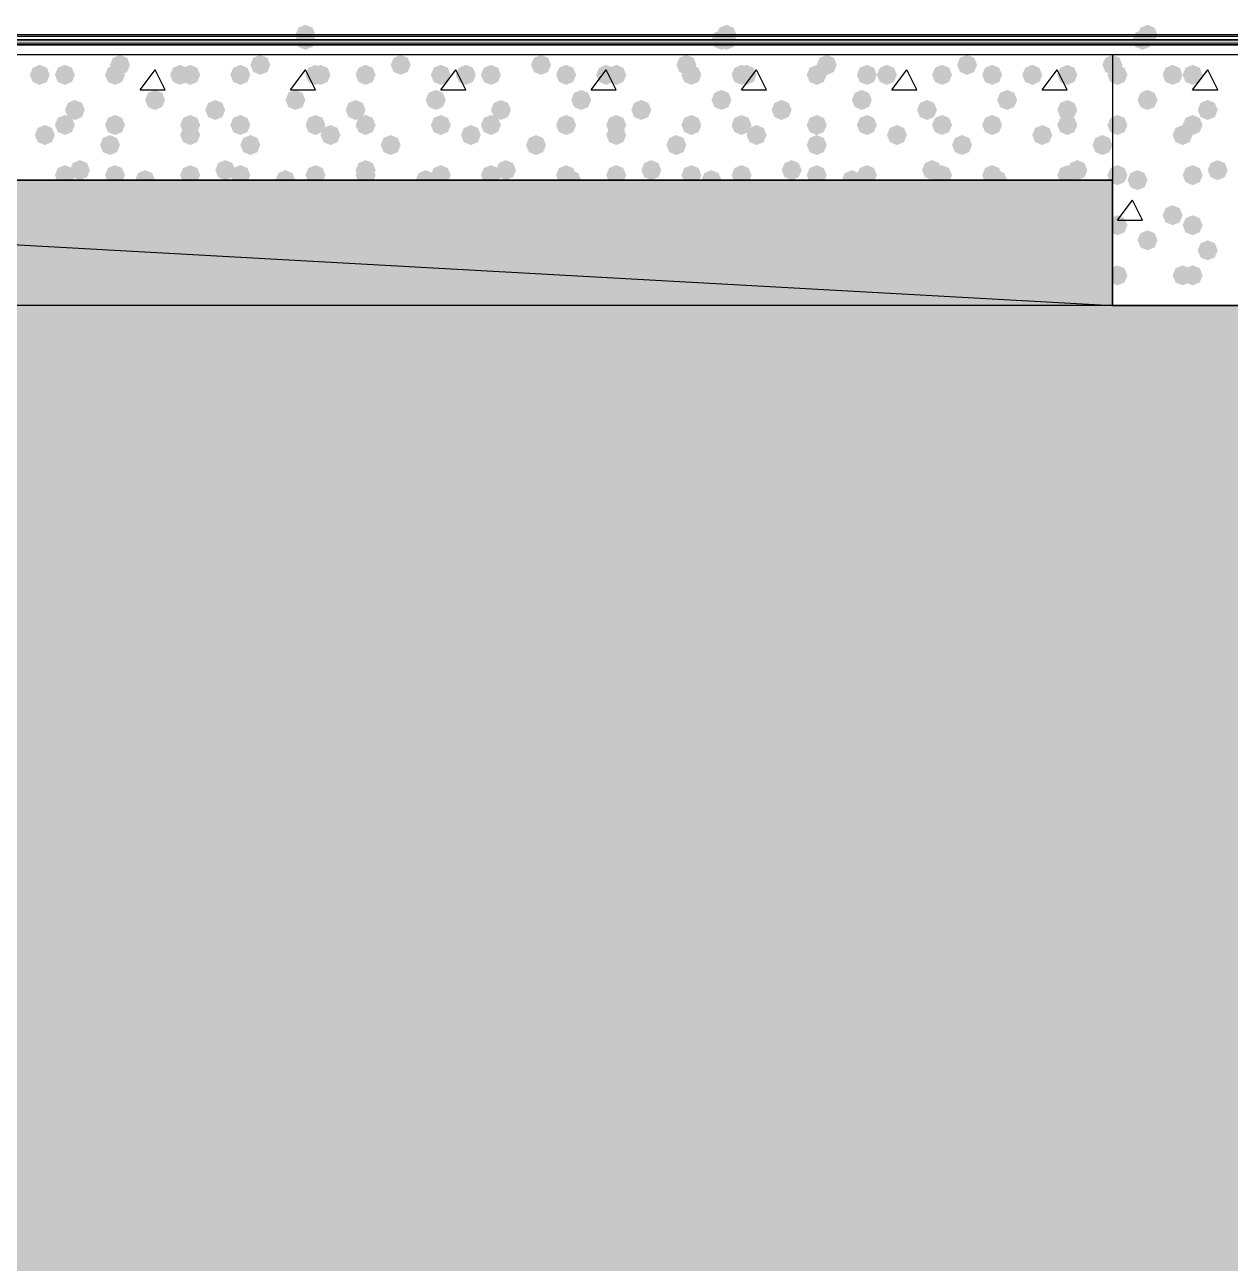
# Model space of a CAD drawing. Header units: millimetres. Extents: x 0 to 420, y 0 to 297.
# Drawn here: x 249.3 to 259.48, y 215.98 to 226.44 of the extents above; entities that cross this region are included whole.
import ezdxf

# ---------------------------------------------------------------- set-up
doc = ezdxf.new("R2010")
doc.units = ezdxf.units.MM
doc.layers.get('0').update_dxf_attribs({"linetype": 'CONTINUOUS'})

msp = doc.modelspace()

# ---------------------------------------------------------------- hatches: boundary and pattern name
at = {"true_color": 0x0000fe}
for points in [[(251.756333, 226.356333), (251.731462, 226.296537), (251.671667, 226.271667), (251.611871, 226.296537), (251.587, 226.356333), (251.611871, 226.416129), (251.671667, 226.441), (251.731462, 226.416129)], [(251.756333, 226.314), (251.731462, 226.254204), (251.671667, 226.229333), (251.611871, 226.254204), (251.587, 226.314), (251.611871, 226.373796), (251.671667, 226.398667), (251.731462, 226.373796)], [(251.756333, 226.314), (251.731462, 226.254204), (251.671667, 226.229333), (251.611871, 226.254204), (251.587, 226.314), (251.611871, 226.373796), (251.671667, 226.398667), (251.731462, 226.373796)], [(251.756333, 226.314), (251.731462, 226.254204), (251.671667, 226.229333), (251.611871, 226.254204), (251.587, 226.314), (251.611871, 226.373796), (251.671667, 226.398667), (251.731462, 226.373796)], [(255.27, 226.314), (255.245129, 226.254204), (255.185333, 226.229333), (255.125538, 226.254204), (255.100667, 226.314), (255.125537, 226.373796), (255.185333, 226.398667), (255.245129, 226.373796)], [(255.27, 226.314), (255.245129, 226.254204), (255.185333, 226.229333), (255.125538, 226.254204), (255.100667, 226.314), (255.125537, 226.373796), (255.185333, 226.398667), (255.245129, 226.373796)], [(255.312333, 226.356333), (255.287463, 226.296537), (255.227667, 226.271667), (255.167871, 226.296537), (255.143, 226.356333), (255.167871, 226.416129), (255.227667, 226.441), (255.287462, 226.416129)], [(255.312333, 226.314), (255.287463, 226.254204), (255.227667, 226.229333), (255.167871, 226.254204), (255.143, 226.314), (255.167871, 226.373796), (255.227667, 226.398667), (255.287462, 226.373796)], [(258.826, 226.314), (258.801129, 226.254204), (258.741333, 226.229333), (258.681537, 226.254204), (258.656667, 226.314), (258.681537, 226.373796), (258.741333, 226.398667), (258.801129, 226.373796)], [(258.826, 226.314), (258.801129, 226.254204), (258.741333, 226.229333), (258.681537, 226.254204), (258.656667, 226.314), (258.681537, 226.373796), (258.741333, 226.398667), (258.801129, 226.373796)], [(258.826, 226.314), (258.801129, 226.254204), (258.741333, 226.229333), (258.681537, 226.254204), (258.656667, 226.314), (258.681537, 226.373796), (258.741333, 226.398667), (258.801129, 226.373796)], [(258.868333, 226.356333), (258.843462, 226.296537), (258.783667, 226.271667), (258.723871, 226.296537), (258.699, 226.356333), (258.723871, 226.416129), (258.783667, 226.441), (258.843462, 226.416129)]]:
    msp.add_hatch(color=0, dxfattribs=at).paths.add_polyline_path(points, flags=0)
at = {"true_color": 0x000007}
h = msp.add_hatch(color=0, dxfattribs=at)
h.paths.add_polyline_path([(32.342667, 226.271667), (32.342667, 226.314)], flags=0)
h.paths.add_polyline_path([(32.342667, 226.271667), (32.342667, 226.314), (380.788333, 226.271667)], flags=0)
h.paths.add_polyline_path([(32.342667, 226.314), (380.788333, 226.271667), (380.788333, 226.314)], flags=0)
at = {"true_color": 0x000008}
for points in [[(250.19, 226.102333), (250.165129, 226.042537), (250.105333, 226.017667), (250.045538, 226.042537), (250.020667, 226.102333), (250.045537, 226.162129), (250.105333, 226.187), (250.165129, 226.162129)], [(251.375333, 226.102333), (251.350462, 226.042537), (251.290667, 226.017667), (251.230871, 226.042537), (251.206, 226.102333), (251.230871, 226.162129), (251.290667, 226.187), (251.350462, 226.162129)], [(252.560667, 226.102333), (252.535796, 226.042537), (252.476, 226.017667), (252.416204, 226.042537), (252.391333, 226.102333), (252.416204, 226.162129), (252.476, 226.187), (252.535796, 226.162129)], [(253.746, 226.102333), (253.721129, 226.042537), (253.661333, 226.017667), (253.601538, 226.042537), (253.576667, 226.102333), (253.601537, 226.162129), (253.661333, 226.187), (253.721129, 226.162129)], [(254.973667, 226.102333), (254.948796, 226.042537), (254.889, 226.017667), (254.829204, 226.042537), (254.804333, 226.102333), (254.829204, 226.162129), (254.889, 226.187), (254.948796, 226.162129)], [(256.159, 226.102333), (256.134129, 226.042537), (256.074333, 226.017667), (256.014537, 226.042537), (255.989667, 226.102333), (256.014537, 226.162129), (256.074333, 226.187), (256.134129, 226.162129)], [(257.344333, 226.102333), (257.319462, 226.042537), (257.259667, 226.017667), (257.199871, 226.042537), (257.175, 226.102333), (257.199871, 226.162129), (257.259667, 226.187), (257.319462, 226.162129)], [(258.572, 226.102333), (258.547129, 226.042537), (258.487333, 226.017667), (258.427537, 226.042537), (258.402667, 226.102333), (258.427537, 226.162129), (258.487333, 226.187), (258.547129, 226.162129)], [(249.512667, 226.017667), (249.487796, 225.957871), (249.428, 225.933), (249.368204, 225.957871), (249.343333, 226.017667), (249.368204, 226.077462), (249.428, 226.102333), (249.487796, 226.077463)], [(249.724333, 226.017667), (249.699462, 225.957871), (249.639667, 225.933), (249.579871, 225.957871), (249.555, 226.017667), (249.579871, 226.077462), (249.639667, 226.102333), (249.699462, 226.077463)], [(250.147667, 226.017667), (250.122796, 225.957871), (250.063, 225.933), (250.003204, 225.957871), (249.978333, 226.017667), (250.003204, 226.077462), (250.063, 226.102333), (250.122796, 226.077463)], [(250.698, 226.017667), (250.673129, 225.957871), (250.613333, 225.933), (250.553538, 225.957871), (250.528667, 226.017667), (250.553537, 226.077462), (250.613333, 226.102333), (250.673129, 226.077463)], [(250.782667, 226.017667), (250.757796, 225.957871), (250.698, 225.933), (250.638204, 225.957871), (250.613333, 226.017667), (250.638204, 226.077462), (250.698, 226.102333), (250.757796, 226.077463)], [(251.206, 226.017667), (251.181129, 225.957871), (251.121333, 225.933), (251.061538, 225.957871), (251.036667, 226.017667), (251.061537, 226.077462), (251.121333, 226.102333), (251.181129, 226.077463)], [(251.841, 226.017667), (251.816129, 225.957871), (251.756333, 225.933), (251.696538, 225.957871), (251.671667, 226.017667), (251.696537, 226.077462), (251.756333, 226.102333), (251.816129, 226.077463)], [(251.883333, 226.017667), (251.858462, 225.957871), (251.798667, 225.933), (251.738871, 225.957871), (251.714, 226.017667), (251.738871, 226.077462), (251.798667, 226.102333), (251.858462, 226.077463)], [(252.264333, 226.017667), (252.239463, 225.957871), (252.179667, 225.933), (252.119871, 225.957871), (252.095, 226.017667), (252.119871, 226.077462), (252.179667, 226.102333), (252.239462, 226.077463)], [(252.899333, 226.017667), (252.874462, 225.957871), (252.814667, 225.933), (252.754871, 225.957871), (252.73, 226.017667), (252.754871, 226.077462), (252.814667, 226.102333), (252.874462, 226.077463)], [(253.111, 226.017667), (253.086129, 225.957871), (253.026333, 225.933), (252.966538, 225.957871), (252.941667, 226.017667), (252.966537, 226.077462), (253.026333, 226.102333), (253.086129, 226.077463)], [(253.322667, 226.017667), (253.297796, 225.957871), (253.238, 225.933), (253.178204, 225.957871), (253.153333, 226.017667), (253.178204, 226.077462), (253.238, 226.102333), (253.297796, 226.077463)], [(253.957667, 226.017667), (253.932796, 225.957871), (253.873, 225.933), (253.813204, 225.957871), (253.788333, 226.017667), (253.813204, 226.077462), (253.873, 226.102333), (253.932796, 226.077463)], [(254.296333, 226.017667), (254.271462, 225.957871), (254.211667, 225.933), (254.151871, 225.957871), (254.127, 226.017667), (254.151871, 226.077462), (254.211667, 226.102333), (254.271462, 226.077463)], [(254.381, 226.017667), (254.356129, 225.957871), (254.296333, 225.933), (254.236538, 225.957871), (254.211667, 226.017667), (254.236537, 226.077462), (254.296333, 226.102333), (254.356129, 226.077463)], [(255.016, 226.017667), (254.991129, 225.957871), (254.931333, 225.933), (254.871538, 225.957871), (254.846667, 226.017667), (254.871537, 226.077462), (254.931333, 226.102333), (254.991129, 226.077463)], [(255.439333, 226.017667), (255.414463, 225.957871), (255.354667, 225.933), (255.294871, 225.957871), (255.27, 226.017667), (255.294871, 226.077462), (255.354667, 226.102333), (255.414462, 226.077463)], [(255.481667, 226.017667), (255.456796, 225.957871), (255.397, 225.933), (255.337204, 225.957871), (255.312333, 226.017667), (255.337204, 226.077462), (255.397, 226.102333), (255.456796, 226.077463)], [(256.074333, 226.017667), (256.049463, 225.957871), (255.989667, 225.933), (255.929871, 225.957871), (255.905, 226.017667), (255.929871, 226.077462), (255.989667, 226.102333), (256.049462, 226.077463)], [(256.497667, 226.017667), (256.472796, 225.957871), (256.413, 225.933), (256.353204, 225.957871), (256.328333, 226.017667), (256.353204, 226.077462), (256.413, 226.102333), (256.472796, 226.077463)], [(256.667, 226.017667), (256.642129, 225.957871), (256.582333, 225.933), (256.522538, 225.957871), (256.497667, 226.017667), (256.522537, 226.077462), (256.582333, 226.102333), (256.642129, 226.077463)], [(257.132667, 226.017667), (257.107796, 225.957871), (257.048, 225.933), (256.988204, 225.957871), (256.963333, 226.017667), (256.988204, 226.077462), (257.048, 226.102333), (257.107796, 226.077463)], [(257.556, 226.017667), (257.531129, 225.957871), (257.471333, 225.933), (257.411538, 225.957871), (257.386667, 226.017667), (257.411537, 226.077462), (257.471333, 226.102333), (257.531129, 226.077463)], [(257.894667, 226.017667), (257.869796, 225.957871), (257.81, 225.933), (257.750204, 225.957871), (257.725333, 226.017667), (257.750204, 226.077462), (257.81, 226.102333), (257.869796, 226.077463)], [(258.191, 226.017667), (258.166129, 225.957871), (258.106333, 225.933), (258.046538, 225.957871), (258.021667, 226.017667), (258.046537, 226.077462), (258.106333, 226.102333), (258.166129, 226.077463)], [(250.486333, 225.806), (250.461462, 225.746204), (250.401667, 225.721333), (250.341871, 225.746204), (250.317, 225.806), (250.341871, 225.865796), (250.401667, 225.890667), (250.461462, 225.865796)], [(251.671667, 225.806), (251.646796, 225.746204), (251.587, 225.721333), (251.527204, 225.746204), (251.502333, 225.806), (251.527204, 225.865796), (251.587, 225.890667), (251.646796, 225.865796)], [(252.857, 225.806), (252.832129, 225.746204), (252.772333, 225.721333), (252.712538, 225.746204), (252.687667, 225.806), (252.712537, 225.865796), (252.772333, 225.890667), (252.832129, 225.865796)], [(254.084667, 225.806), (254.059796, 225.746204), (254, 225.721333), (253.940204, 225.746204), (253.915333, 225.806), (253.940204, 225.865796), (254, 225.890667), (254.059796, 225.865796)], [(255.27, 225.806), (255.245129, 225.746204), (255.185333, 225.721333), (255.125538, 225.746204), (255.100667, 225.806), (255.125537, 225.865796), (255.185333, 225.890667), (255.245129, 225.865796)], [(256.455333, 225.806), (256.430462, 225.746204), (256.370667, 225.721333), (256.310871, 225.746204), (256.286, 225.806), (256.310871, 225.865796), (256.370667, 225.890667), (256.430462, 225.865796)], [(257.683, 225.806), (257.658129, 225.746204), (257.598333, 225.721333), (257.538537, 225.746204), (257.513667, 225.806), (257.538537, 225.865796), (257.598333, 225.890667), (257.658129, 225.865796)], [(249.809, 225.721333), (249.784129, 225.661537), (249.724333, 225.636667), (249.664537, 225.661537), (249.639667, 225.721333), (249.664537, 225.781129), (249.724333, 225.806), (249.784129, 225.781129)], [(250.994333, 225.721333), (250.969462, 225.661537), (250.909667, 225.636667), (250.849871, 225.661537), (250.825, 225.721333), (250.849871, 225.781129), (250.909667, 225.806), (250.969462, 225.781129)], [(252.179667, 225.721333), (252.154796, 225.661537), (252.095, 225.636667), (252.035204, 225.661537), (252.010333, 225.721333), (252.035204, 225.781129), (252.095, 225.806), (252.154796, 225.781129)], [(253.407333, 225.721333), (253.382462, 225.661537), (253.322667, 225.636667), (253.262871, 225.661537), (253.238, 225.721333), (253.262871, 225.781129), (253.322667, 225.806), (253.382462, 225.781129)], [(254.592667, 225.721333), (254.567796, 225.661537), (254.508, 225.636667), (254.448204, 225.661537), (254.423333, 225.721333), (254.448204, 225.781129), (254.508, 225.806), (254.567796, 225.781129)], [(255.778, 225.721333), (255.753129, 225.661537), (255.693333, 225.636667), (255.633537, 225.661537), (255.608667, 225.721333), (255.633537, 225.781129), (255.693333, 225.806), (255.753129, 225.781129)], [(257.005667, 225.721333), (256.980796, 225.661537), (256.921, 225.636667), (256.861204, 225.661537), (256.836333, 225.721333), (256.861204, 225.781129), (256.921, 225.806), (256.980796, 225.781129)], [(258.191, 225.721333), (258.166129, 225.661537), (258.106333, 225.636667), (258.046538, 225.661537), (258.021667, 225.721333), (258.046537, 225.781129), (258.106333, 225.806), (258.166129, 225.781129)], [(249.724333, 225.594333), (249.699462, 225.534538), (249.639667, 225.509667), (249.579871, 225.534538), (249.555, 225.594333), (249.579871, 225.654129), (249.639667, 225.679), (249.699462, 225.654129)], [(250.147667, 225.594333), (250.122796, 225.534538), (250.063, 225.509667), (250.003204, 225.534538), (249.978333, 225.594333), (250.003204, 225.654129), (250.063, 225.679), (250.122796, 225.654129)], [(250.782667, 225.594333), (250.757796, 225.534538), (250.698, 225.509667), (250.638204, 225.534538), (250.613333, 225.594333), (250.638204, 225.654129), (250.698, 225.679), (250.757796, 225.654129)], [(251.206, 225.594333), (251.181129, 225.534538), (251.121333, 225.509667), (251.061538, 225.534538), (251.036667, 225.594333), (251.061537, 225.654129), (251.121333, 225.679), (251.181129, 225.654129)], [(251.841, 225.594333), (251.816129, 225.534538), (251.756333, 225.509667), (251.696538, 225.534538), (251.671667, 225.594333), (251.696537, 225.654129), (251.756333, 225.679), (251.816129, 225.654129)], [(252.264333, 225.594333), (252.239463, 225.534538), (252.179667, 225.509667), (252.119871, 225.534538), (252.095, 225.594333), (252.119871, 225.654129), (252.179667, 225.679), (252.239462, 225.654129)], [(252.899333, 225.594333), (252.874462, 225.534538), (252.814667, 225.509667), (252.754871, 225.534538), (252.73, 225.594333), (252.754871, 225.654129), (252.814667, 225.679), (252.874462, 225.654129)], [(253.322667, 225.594333), (253.297796, 225.534538), (253.238, 225.509667), (253.178204, 225.534538), (253.153333, 225.594333), (253.178204, 225.654129), (253.238, 225.679), (253.297796, 225.654129)], [(253.957667, 225.594333), (253.932796, 225.534538), (253.873, 225.509667), (253.813204, 225.534538), (253.788333, 225.594333), (253.813204, 225.654129), (253.873, 225.679), (253.932796, 225.654129)], [(254.381, 225.594333), (254.356129, 225.534538), (254.296333, 225.509667), (254.236538, 225.534538), (254.211667, 225.594333), (254.236537, 225.654129), (254.296333, 225.679), (254.356129, 225.654129)], [(255.016, 225.594333), (254.991129, 225.534538), (254.931333, 225.509667), (254.871538, 225.534538), (254.846667, 225.594333), (254.871537, 225.654129), (254.931333, 225.679), (254.991129, 225.654129)], [(255.439333, 225.594333), (255.414463, 225.534538), (255.354667, 225.509667), (255.294871, 225.534538), (255.27, 225.594333), (255.294871, 225.654129), (255.354667, 225.679), (255.414462, 225.654129)], [(256.074333, 225.594333), (256.049463, 225.534538), (255.989667, 225.509667), (255.929871, 225.534538), (255.905, 225.594333), (255.929871, 225.654129), (255.989667, 225.679), (256.049462, 225.654129)], [(256.497667, 225.594333), (256.472796, 225.534538), (256.413, 225.509667), (256.353204, 225.534538), (256.328333, 225.594333), (256.353204, 225.654129), (256.413, 225.679), (256.472796, 225.654129)], [(257.132667, 225.594333), (257.107796, 225.534538), (257.048, 225.509667), (256.988204, 225.534538), (256.963333, 225.594333), (256.988204, 225.654129), (257.048, 225.679), (257.107796, 225.654129)], [(257.556, 225.594333), (257.531129, 225.534538), (257.471333, 225.509667), (257.411538, 225.534538), (257.386667, 225.594333), (257.411537, 225.654129), (257.471333, 225.679), (257.531129, 225.654129)], [(258.191, 225.594333), (258.166129, 225.534538), (258.106333, 225.509667), (258.046538, 225.534538), (258.021667, 225.594333), (258.046537, 225.654129), (258.106333, 225.679), (258.166129, 225.654129)], [(249.555, 225.509667), (249.530129, 225.449871), (249.470333, 225.425), (249.410538, 225.449871), (249.385667, 225.509667), (249.410537, 225.569462), (249.470333, 225.594333), (249.530129, 225.569463)], [(250.782667, 225.509667), (250.757796, 225.449871), (250.698, 225.425), (250.638204, 225.449871), (250.613333, 225.509667), (250.638204, 225.569462), (250.698, 225.594333), (250.757796, 225.569463)], [(251.968, 225.509667), (251.943129, 225.449871), (251.883333, 225.425), (251.823537, 225.449871), (251.798667, 225.509667), (251.823537, 225.569462), (251.883333, 225.594333), (251.943129, 225.569463)], [(253.153333, 225.509667), (253.128462, 225.449871), (253.068667, 225.425), (253.008871, 225.449871), (252.984, 225.509667), (253.008871, 225.569462), (253.068667, 225.594333), (253.128462, 225.569463)], [(254.381, 225.509667), (254.356129, 225.449871), (254.296333, 225.425), (254.236538, 225.449871), (254.211667, 225.509667), (254.236537, 225.569462), (254.296333, 225.594333), (254.356129, 225.569463)], [(255.566333, 225.509667), (255.541462, 225.449871), (255.481667, 225.425), (255.421871, 225.449871), (255.397, 225.509667), (255.421871, 225.569462), (255.481667, 225.594333), (255.541462, 225.569463)], [(256.751667, 225.509667), (256.726796, 225.449871), (256.667, 225.425), (256.607204, 225.449871), (256.582333, 225.509667), (256.607204, 225.569462), (256.667, 225.594333), (256.726796, 225.569463)], [(257.979333, 225.509667), (257.954462, 225.449871), (257.894667, 225.425), (257.834871, 225.449871), (257.81, 225.509667), (257.834871, 225.569462), (257.894667, 225.594333), (257.954462, 225.569463)], [(250.105333, 225.425), (250.080462, 225.365204), (250.020667, 225.340333), (249.960871, 225.365204), (249.936, 225.425), (249.960871, 225.484796), (250.020667, 225.509667), (250.080462, 225.484796)], [(251.290667, 225.425), (251.265796, 225.365204), (251.206, 225.340333), (251.146204, 225.365204), (251.121333, 225.425), (251.146204, 225.484796), (251.206, 225.509667), (251.265796, 225.484796)], [(252.476, 225.425), (252.451129, 225.365204), (252.391333, 225.340333), (252.331538, 225.365204), (252.306667, 225.425), (252.331537, 225.484796), (252.391333, 225.509667), (252.451129, 225.484796)], [(253.703667, 225.425), (253.678796, 225.365204), (253.619, 225.340333), (253.559204, 225.365204), (253.534333, 225.425), (253.559204, 225.484796), (253.619, 225.509667), (253.678796, 225.484796)], [(254.889, 225.425), (254.864129, 225.365204), (254.804333, 225.340333), (254.744538, 225.365204), (254.719667, 225.425), (254.744537, 225.484796), (254.804333, 225.509667), (254.864129, 225.484796)], [(256.074333, 225.425), (256.049463, 225.365204), (255.989667, 225.340333), (255.929871, 225.365204), (255.905, 225.425), (255.929871, 225.484796), (255.989667, 225.509667), (256.049462, 225.484796)], [(257.302, 225.425), (257.277129, 225.365204), (257.217333, 225.340333), (257.157537, 225.365204), (257.132667, 225.425), (257.157537, 225.484796), (257.217333, 225.509667), (257.277129, 225.484796)], [(258.487333, 225.425), (258.462463, 225.365204), (258.402667, 225.340333), (258.342871, 225.365204), (258.318, 225.425), (258.342871, 225.484796), (258.402667, 225.509667), (258.462462, 225.484796)], [(249.724333, 225.171), (249.699462, 225.111204), (249.639667, 225.086333), (249.579871, 225.111204), (249.555, 225.171), (249.579871, 225.230796), (249.639667, 225.255667), (249.699462, 225.230796)], [(249.851333, 225.213333), (249.826462, 225.153537), (249.766667, 225.128667), (249.706871, 225.153537), (249.682, 225.213333), (249.706871, 225.273129), (249.766667, 225.298), (249.826462, 225.273129)], [(250.147667, 225.171), (250.122796, 225.111204), (250.063, 225.086333), (250.003204, 225.111204), (249.978333, 225.171), (250.003204, 225.230796), (250.063, 225.255667), (250.122796, 225.230796)], [(250.782667, 225.171), (250.757796, 225.111204), (250.698, 225.086333), (250.638204, 225.111204), (250.613333, 225.171), (250.638204, 225.230796), (250.698, 225.255667), (250.757796, 225.230796)], [(251.079, 225.213333), (251.054129, 225.153537), (250.994333, 225.128667), (250.934538, 225.153537), (250.909667, 225.213333), (250.934537, 225.273129), (250.994333, 225.298), (251.054129, 225.273129)], [(251.206, 225.171), (251.181129, 225.111204), (251.121333, 225.086333), (251.061538, 225.111204), (251.036667, 225.171), (251.061537, 225.230796), (251.121333, 225.255667), (251.181129, 225.230796)], [(251.841, 225.171), (251.816129, 225.111204), (251.756333, 225.086333), (251.696538, 225.111204), (251.671667, 225.171), (251.696537, 225.230796), (251.756333, 225.255667), (251.816129, 225.230796)], [(252.264333, 225.213333), (252.239463, 225.153537), (252.179667, 225.128667), (252.119871, 225.153537), (252.095, 225.213333), (252.119871, 225.273129), (252.179667, 225.298), (252.239462, 225.273129)], [(252.264333, 225.171), (252.239463, 225.111204), (252.179667, 225.086333), (252.119871, 225.111204), (252.095, 225.171), (252.119871, 225.230796), (252.179667, 225.255667), (252.239462, 225.230796)], [(252.899333, 225.171), (252.874462, 225.111204), (252.814667, 225.086333), (252.754871, 225.111204), (252.73, 225.171), (252.754871, 225.230796), (252.814667, 225.255667), (252.874462, 225.230796)], [(253.322667, 225.171), (253.297796, 225.111204), (253.238, 225.086333), (253.178204, 225.111204), (253.153333, 225.171), (253.178204, 225.230796), (253.238, 225.255667), (253.297796, 225.230796)], [(253.449667, 225.213333), (253.424796, 225.153537), (253.365, 225.128667), (253.305204, 225.153537), (253.280333, 225.213333), (253.305204, 225.273129), (253.365, 225.298), (253.424796, 225.273129)], [(253.957667, 225.171), (253.932796, 225.111204), (253.873, 225.086333), (253.813204, 225.111204), (253.788333, 225.171), (253.813204, 225.230796), (253.873, 225.255667), (253.932796, 225.230796)], [(254.381, 225.171), (254.356129, 225.111204), (254.296333, 225.086333), (254.236538, 225.111204), (254.211667, 225.171), (254.236537, 225.230796), (254.296333, 225.255667), (254.356129, 225.230796)], [(254.677333, 225.213333), (254.652462, 225.153537), (254.592667, 225.128667), (254.532871, 225.153537), (254.508, 225.213333), (254.532871, 225.273129), (254.592667, 225.298), (254.652462, 225.273129)], [(255.016, 225.171), (254.991129, 225.111204), (254.931333, 225.086333), (254.871538, 225.111204), (254.846667, 225.171), (254.871537, 225.230796), (254.931333, 225.255667), (254.991129, 225.230796)], [(255.439333, 225.171), (255.414463, 225.111204), (255.354667, 225.086333), (255.294871, 225.111204), (255.27, 225.171), (255.294871, 225.230796), (255.354667, 225.255667), (255.414462, 225.230796)], [(255.862667, 225.213333), (255.837796, 225.153537), (255.778, 225.128667), (255.718204, 225.153537), (255.693333, 225.213333), (255.718204, 225.273129), (255.778, 225.298), (255.837796, 225.273129)], [(256.074333, 225.171), (256.049463, 225.111204), (255.989667, 225.086333), (255.929871, 225.111204), (255.905, 225.171), (255.929871, 225.230796), (255.989667, 225.255667), (256.049462, 225.230796)], [(256.497667, 225.171), (256.472796, 225.111204), (256.413, 225.086333), (256.353204, 225.111204), (256.328333, 225.171), (256.353204, 225.230796), (256.413, 225.255667), (256.472796, 225.230796)], [(257.048, 225.213333), (257.023129, 225.153537), (256.963333, 225.128667), (256.903537, 225.153537), (256.878667, 225.213333), (256.903537, 225.273129), (256.963333, 225.298), (257.023129, 225.273129)], [(257.132667, 225.171), (257.107796, 225.111204), (257.048, 225.086333), (256.988204, 225.111204), (256.963333, 225.171), (256.988204, 225.230796), (257.048, 225.255667), (257.107796, 225.230796)], [(257.556, 225.171), (257.531129, 225.111204), (257.471333, 225.086333), (257.411538, 225.111204), (257.386667, 225.171), (257.411537, 225.230796), (257.471333, 225.255667), (257.531129, 225.230796)], [(258.191, 225.171), (258.166129, 225.111204), (258.106333, 225.086333), (258.046538, 225.111204), (258.021667, 225.171), (258.046537, 225.230796), (258.106333, 225.255667), (258.166129, 225.230796)], [(258.275667, 225.213333), (258.250796, 225.153537), (258.191, 225.128667), (258.131204, 225.153537), (258.106333, 225.213333), (258.131204, 225.273129), (258.191, 225.298), (258.250796, 225.273129)], [(250.401667, 225.128667), (250.376796, 225.068871), (250.317, 225.044), (250.257204, 225.068871), (250.232333, 225.128667), (250.257204, 225.188462), (250.317, 225.213333), (250.376796, 225.188463)], [(251.587, 225.128667), (251.562129, 225.068871), (251.502333, 225.044), (251.442537, 225.068871), (251.417667, 225.128667), (251.442537, 225.188462), (251.502333, 225.213333), (251.562129, 225.188463)], [(252.772333, 225.128667), (252.747462, 225.068871), (252.687667, 225.044), (252.627871, 225.068871), (252.603, 225.128667), (252.627871, 225.188462), (252.687667, 225.213333), (252.747462, 225.188463)], [(254, 225.128667), (253.975129, 225.068871), (253.915333, 225.044), (253.855538, 225.068871), (253.830667, 225.128667), (253.855537, 225.188462), (253.915333, 225.213333), (253.975129, 225.188463)], [(255.185333, 225.128667), (255.160462, 225.068871), (255.100667, 225.044), (255.040871, 225.068871), (255.016, 225.128667), (255.040871, 225.188462), (255.100667, 225.213333), (255.160462, 225.188463)], [(256.370667, 225.128667), (256.345796, 225.068871), (256.286, 225.044), (256.226204, 225.068871), (256.201333, 225.128667), (256.226204, 225.188462), (256.286, 225.213333), (256.345796, 225.188463)], [(257.598333, 225.128667), (257.573463, 225.068871), (257.513667, 225.044), (257.453871, 225.068871), (257.429, 225.128667), (257.453871, 225.188462), (257.513667, 225.213333), (257.573462, 225.188463)]]:
    msp.add_hatch(color=0, dxfattribs=at).paths.add_polyline_path(points, flags=0)
at = {"true_color": 0x000007}
for points in [[(258.614333, 226.017667), (258.589462, 225.957871), (258.529667, 225.933), (258.469871, 225.957871), (258.445, 226.017667), (258.469871, 226.077462), (258.529667, 226.102333), (258.589462, 226.077463)], [(259.08, 226.017667), (259.055129, 225.957871), (258.995333, 225.933), (258.935538, 225.957871), (258.910667, 226.017667), (258.935537, 226.077462), (258.995333, 226.102333), (259.055129, 226.077463)], [(259.249333, 226.017667), (259.224462, 225.957871), (259.164667, 225.933), (259.104871, 225.957871), (259.08, 226.017667), (259.104871, 226.077462), (259.164667, 226.102333), (259.224462, 226.077463)], [(258.868333, 225.806), (258.843462, 225.746204), (258.783667, 225.721333), (258.723871, 225.746204), (258.699, 225.806), (258.723871, 225.865796), (258.783667, 225.890667), (258.843462, 225.865796)], [(259.376333, 225.721333), (259.351462, 225.661537), (259.291667, 225.636667), (259.231871, 225.661537), (259.207, 225.721333), (259.231871, 225.781129), (259.291667, 225.806), (259.351462, 225.781129)], [(258.614333, 225.594333), (258.589462, 225.534538), (258.529667, 225.509667), (258.469871, 225.534538), (258.445, 225.594333), (258.469871, 225.654129), (258.529667, 225.679), (258.589462, 225.654129)], [(259.249333, 225.594333), (259.224462, 225.534538), (259.164667, 225.509667), (259.104871, 225.534538), (259.08, 225.594333), (259.104871, 225.654129), (259.164667, 225.679), (259.224462, 225.654129)], [(259.164667, 225.509667), (259.139796, 225.449871), (259.08, 225.425), (259.020204, 225.449871), (258.995333, 225.509667), (259.020204, 225.569462), (259.08, 225.594333), (259.139796, 225.569463)], [(258.614333, 225.171), (258.589462, 225.111204), (258.529667, 225.086333), (258.469871, 225.111204), (258.445, 225.171), (258.469871, 225.230796), (258.529667, 225.255667), (258.589462, 225.230796)], [(259.249333, 225.171), (259.224462, 225.111204), (259.164667, 225.086333), (259.104871, 225.111204), (259.08, 225.171), (259.104871, 225.230796), (259.164667, 225.255667), (259.224462, 225.230796)], [(259.461, 225.213333), (259.436129, 225.153537), (259.376333, 225.128667), (259.316537, 225.153537), (259.291667, 225.213333), (259.316537, 225.273129), (259.376333, 225.298), (259.436129, 225.273129)], [(258.783667, 225.128667), (258.758796, 225.068871), (258.699, 225.044), (258.639204, 225.068871), (258.614333, 225.128667), (258.639204, 225.188462), (258.699, 225.213333), (258.758796, 225.188463)], [(259.08, 224.832333), (259.055129, 224.772537), (258.995333, 224.747667), (258.935538, 224.772537), (258.910667, 224.832333), (258.935537, 224.892129), (258.995333, 224.917), (259.055129, 224.892129)], [(258.614333, 224.747667), (258.589462, 224.687871), (258.529667, 224.663), (258.469871, 224.687871), (258.445, 224.747667), (258.469871, 224.807462), (258.529667, 224.832333), (258.589462, 224.807463)], [(259.249333, 224.747667), (259.224462, 224.687871), (259.164667, 224.663), (259.104871, 224.687871), (259.08, 224.747667), (259.104871, 224.807462), (259.164667, 224.832333), (259.224462, 224.807463)], [(258.868333, 224.620667), (258.843462, 224.560871), (258.783667, 224.536), (258.723871, 224.560871), (258.699, 224.620667), (258.723871, 224.680462), (258.783667, 224.705333), (258.843462, 224.680463)], [(259.376333, 224.536), (259.351462, 224.476204), (259.291667, 224.451333), (259.231871, 224.476204), (259.207, 224.536), (259.231871, 224.595796), (259.291667, 224.620667), (259.351462, 224.595796)], [(258.614333, 224.324333), (258.589462, 224.264537), (258.529667, 224.239667), (258.469871, 224.264537), (258.445, 224.324333), (258.469871, 224.384129), (258.529667, 224.409), (258.589462, 224.384129)], [(259.164667, 224.324333), (259.139796, 224.264537), (259.08, 224.239667), (259.020204, 224.264537), (258.995333, 224.324333), (259.020204, 224.384129), (259.08, 224.409), (259.139796, 224.384129)], [(259.249333, 224.324333), (259.224462, 224.264537), (259.164667, 224.239667), (259.104871, 224.264537), (259.08, 224.324333), (259.104871, 224.384129), (259.164667, 224.409), (259.224462, 224.384129)]]:
    msp.add_hatch(color=0, dxfattribs=at).paths.add_polyline_path(points, flags=0)
at = {"true_color": 0x000008}
h = msp.add_hatch(color=0, dxfattribs=at)
h.paths.add_polyline_path([(258.487333, 225.128667), (239.395, 225.128667), (258.487333, 224.070333)], flags=0)
h.paths.add_polyline_path([(239.395, 225.128667), (258.487333, 224.070333), (239.395, 224.070333)], flags=0)
h = msp.add_hatch(color=0, dxfattribs=at)
h.paths.add_polyline_path([(379.603, 224.070333), (33.528, 224.070333), (379.603, 204.978)], flags=0)
h.paths.add_polyline_path([(33.528, 224.070333), (379.603, 204.978), (33.528, 204.978)], flags=0)

# ---------------------------------------------------------------- linework, layer by layer
at = {"color": 0, "true_color": 0x000007}
for points in [[(32.300333, 226.356333), (380.788333, 226.356333), (32.300333, 226.314), (380.788333, 226.314)], [(380.788333, 226.356333), (32.300333, 226.356333), (32.300333, 226.314)], [(380.788333, 226.314), (32.342667, 226.314), (32.300333, 226.314)], [(32.342667, 226.314), (380.788333, 226.314)], [(32.342667, 226.271667), (380.788333, 226.271667)], [(258.487333, 226.187), (239.395, 226.187)], [(259.164667, 225.890667), (259.291667, 226.06)], [(259.376333, 225.890667), (259.291667, 226.06)], [(259.164667, 225.890667), (259.376333, 225.890667)], [(239.395, 225.128667), (258.487333, 225.128667)], [(258.529667, 224.79), (258.656667, 224.959333)], [(258.741333, 224.79), (258.656667, 224.959333)], [(258.529667, 224.79), (258.741333, 224.79)]]:
    msp.add_lwpolyline(points, dxfattribs=at)
for points in [[(32.342667, 226.314), (380.788333, 226.314)], [(32.342667, 226.271667), (32.342667, 226.314), (380.788333, 226.271667)], [(32.342667, 226.314), (380.788333, 226.271667), (380.788333, 226.314)], [(258.487333, 226.187), (258.487333, 224.070333), (260.604, 224.070333), (260.604, 226.187)]]:
    msp.add_lwpolyline(points, close=True, dxfattribs=at)
at = {"color": 0, "true_color": 0x000008}
for points in [[(250.274667, 225.890667), (250.401667, 226.06)], [(250.486333, 225.890667), (250.401667, 226.06)], [(251.544667, 225.890667), (251.671667, 226.06)], [(251.756333, 225.890667), (251.671667, 226.06)], [(252.814667, 225.890667), (252.941667, 226.06)], [(253.026333, 225.890667), (252.941667, 226.06)], [(254.084667, 225.890667), (254.211667, 226.06)], [(254.296333, 225.890667), (254.211667, 226.06)], [(255.354667, 225.890667), (255.481667, 226.06)], [(255.566333, 225.890667), (255.481667, 226.06)], [(256.624667, 225.890667), (256.751667, 226.06)], [(256.836333, 225.890667), (256.751667, 226.06)], [(257.894667, 225.890667), (258.021667, 226.06)], [(258.106333, 225.890667), (258.021667, 226.06)], [(250.274667, 225.890667), (250.486333, 225.890667)], [(251.544667, 225.890667), (251.756333, 225.890667)], [(252.814667, 225.890667), (253.026333, 225.890667)], [(254.084667, 225.890667), (254.296333, 225.890667)], [(255.354667, 225.890667), (255.566333, 225.890667)], [(256.624667, 225.890667), (256.836333, 225.890667)], [(257.894667, 225.890667), (258.106333, 225.890667)]]:
    msp.add_lwpolyline(points, dxfattribs=at)
for points in [[(258.487333, 225.128667), (239.395, 225.128667), (258.487333, 224.070333)], [(239.395, 225.128667), (258.487333, 224.070333), (239.395, 224.070333)], [(379.603, 224.070333), (33.528, 224.070333), (379.603, 204.978)]]:
    msp.add_lwpolyline(points, close=True, dxfattribs=at)

doc.saveas('drawing.dxf')
